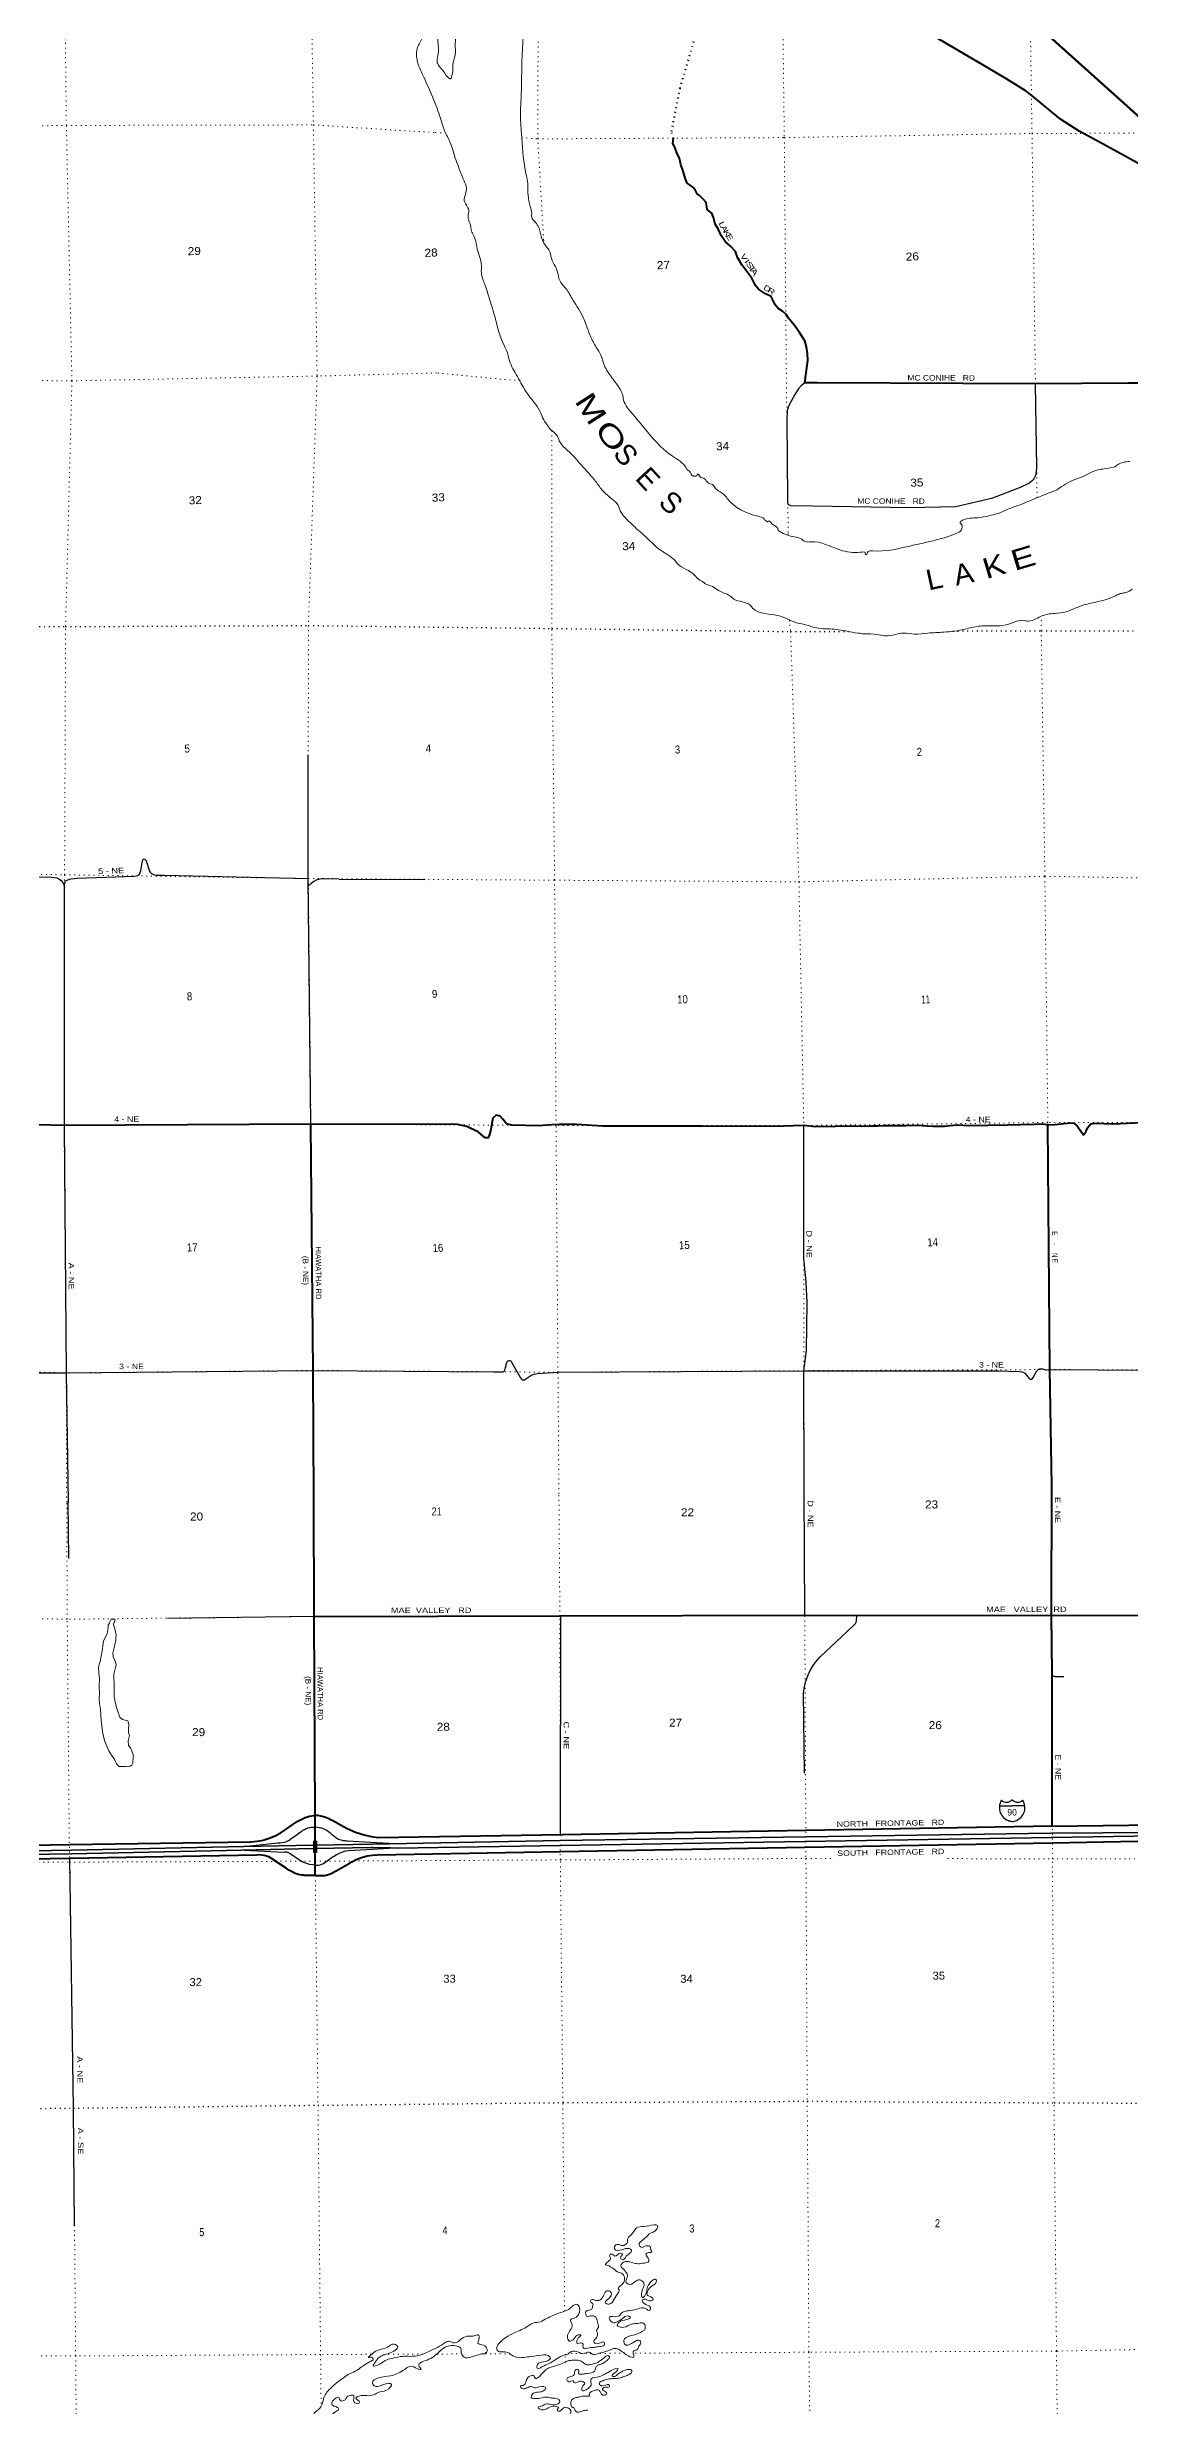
# Model space of a CAD drawing. Header units: feet. Extents: x 248627 to 501257, y -181930 to 5472.
# Drawn here: x 382378 to 406063, y -154041 to -102460 of the extents above; entities that cross this region are included whole.
import ezdxf
from ezdxf.enums import TextEntityAlignment as Align

# ---------------------------------------------------------------- set-up
doc = ezdxf.new("R2010")
doc.units = ezdxf.units.FT
doc.header["$LTSCALE"] = 70
doc.linetypes.add('DOTTED', pattern=[1.5, 0.3, -1.2])
doc.linetypes.add('MEDIUM_DASHED', pattern=[4.5, 3, -1.5])
for name, color, linetype, lineweight in [('15', 7, 'Continuous', 25), ('18', 7, 'Continuous', 35), ('19', 7, 'Continuous', 25), ('23', 7, 'Continuous', 70), ('26', 7, 'Continuous', 40), ('27', 7, 'Continuous', 40), ('29', 7, 'Continuous', 25), ('39', 7, 'Continuous', 13), ('41', 7, 'MEDIUM_DASHED', 13), ('53', 7, 'DOTTED', 40), ('55', 7, 'Continuous', 13), ('6', 7, 'DOTTED', 25), ('7', 7, 'DOTTED', 13)]:
    doc.layers.add(name, color=color, linetype=linetype, lineweight=lineweight)
doc.layers.add('30', color=7, linetype='Continuous')

msp = doc.modelspace()

# ---------------------------------------------------------------- linework, layer by layer
at = {"layer": '15'}
for p, q in [((403484.45, -140791.61), (403487.35, -140788.7)), ((403490.52, -140791.08), (403487.09, -140788.7)), ((403211.74, -140923.08), (403488.15, -140923.08)), ((403488.15, -141268.66), (403424.26, -141250.7)), ((403487.62, -141268.92), (403551.25, -141250.18))]:
    msp.add_line(p, q, dxfattribs=at)
msp.add_lwpolyline([(403763.51, -140923.08), (403487.62, -140923.08), (403488.15, -140923.08)], dxfattribs=at)
for centre, radius, start, end in [((403514.37, -140958.18), 306.13, 148.44435, 254.43384), ((403365.77, -140675.58), 165.66, 227.34314, 315.812), ((403609.46, -140675.58), 165.66, 224.18798, 312.69386), ((403460.86, -140958.18), 306.13, 283.08085, 31.62486)]:
    msp.add_arc(centre, radius, start, end, dxfattribs=at)
at = {"layer": '18'}
for points in [[(375325.51, -142011.03), (379056.92, -141955.53), (382910.68, -141890.97), (386683.83, -141810.44)], [(386639.35, -141886.42), (388201, -141853.09), (388240.62, -141852.37), (389467.09, -141830.1)], [(386683.83, -141810.44), (388203.68, -141778.01), (388240.33, -141777.35)], [(388240.33, -141777.35), (389491.13, -141754.65), (389867.24, -141747.84)], [(389891.76, -141840.25), (389494.02, -141829.97), (389467.09, -141830.1), (389462.93, -141830)], [(389867.24, -141747.84), (393600.61, -141680.31), (398973.74, -141595.14), (404336.8, -141513.98), (406599.91, -141500.38)], [(389891.76, -141840.25), (390040.61, -141843.81), (398949.54, -141701.81), (406601.27, -141576.35)], [(375326.75, -142086.04), (379058.16, -142030.52), (382912.11, -141965.96), (386639.35, -141886.42)]]:
    msp.add_lwpolyline(points, dxfattribs=at)
at = {"layer": '19'}
for points in [[(386683.83, -141810.44), (386683.95, -141810.43), (387428.05, -141732.24), (387474.14, -141727.39), (387478.05, -141726.85), (387567.44, -141714.48), (387600.31, -141705.04), (387632, -141692.22), (387659.76, -141677.45), (387697.18, -141653.1), (387709.76, -141644), (387846.38, -141545.22), (387892.03, -141512.2), (387896.38, -141508.97), (387940.86, -141475.88), (387996.5, -141442.91), (388022.89, -141427.79), (388046.5, -141415.8), (388050.55, -141413.74), (388080.98, -141402.09), (388112.47, -141393.7), (388124.81, -141391.76), (388153.34, -141388.06), (388174.81, -141387.66), (388220.78, -141386.81), (388238.82, -141388.37)], [(389867.24, -141747.84), (389854.11, -141747.04), (389453.05, -141722.42), (388948.03, -141691.35), (388927.13, -141690.06), (388898.03, -141687.73), (388859.24, -141683.31), (388808.91, -141672.15), (388760.03, -141655.79), (388738.13, -141645.81), (388712.81, -141634.26), (388688.13, -141613.74), (388614.29, -141552.33), (388585.39, -141528.3), (388564.29, -141509.09), (388535.36, -141485.36), (388494.53, -141458.47), (388451.11, -141436), (388405.58, -141418.2), (388381.43, -141411.57), (388362.91, -141406.48), (388331.43, -141400.51), (388291.49, -141392.93), (388238.82, -141388.37)], [(388242.03, -142215.29), (388260.52, -142216.37), (388291.45, -142215.22), (388314.6, -142214.36), (388341.45, -142210.02), (388345.32, -142209.4), (388373.54, -142201.75), (388400.81, -142191.19), (388426.82, -142177.84), (388450.69, -142162.29), (388611.73, -142039.65), (388697.42, -141988.38), (388788.01, -141946.36), (388882.49, -141914.04), (388961.95, -141895.06), (389374.5, -141873.33), (389858.5, -141842.38), (389891.76, -141840.25)], [(388242.03, -142215.29), (388191.56, -142212.35), (388116.61, -142200.21), (388050.12, -142180.85), (387972.89, -142150.08), (387899.31, -142111.41), (387694.11, -141970.28), (387687.4, -141964.47), (387675.58, -141955.85), (387662.92, -141948.53), (387649.56, -141942.56), (387635.66, -141938.02), (387621.35, -141934.97), (387606.81, -141933.42), (387592.18, -141933.4), (387577.63, -141934.91), (387563.32, -141937.94), (386689.35, -141895.34), (386639.35, -141886.42)]]:
    msp.add_lwpolyline(points, dxfattribs=at)
at = {"layer": '23'}
msp.add_line((409203.86, -106641.81), (405923.54, -103680.22), dxfattribs=at)
msp.add_lwpolyline([(405923.54, -103680.22), (403885.24, -101845.68), (400721.45, -98991.43), (399487.64, -97882.94)], dxfattribs=at)
at = {"layer": '26'}
for p, q in [((388237.81, -141128.81), (388217.59, -136776.86)), ((404366.98, -141366.99), (406596.94, -141333.84)), ((388242.03, -142215.29), (388240.62, -141852.37))]:
    msp.add_line(p, q, dxfattribs=at)
for points in [[(405944.28, -104839.68), (405398.85, -104540.1), (404955.87, -104294.69), (404548.63, -104033.84), (404342.6, -103866.21), (403915.9, -103517.4), (403793.33, -103423.24), (403675.55, -103349.05), (403349.14, -103145.63), (402959, -102910.33), (401051.07, -101798.76)], [(406033.07, -109804.21), (403997.97, -109822.86), (399231.8, -109802.22), (399145.62, -109798.78), (399061.17, -109800.5), (398951.35, -109801.3), (398951.32, -109801.26), (398973.68, -109631.79), (399015, -109313.28), (399009.51, -109161.64), (398989.95, -109014.33), (398952.54, -108883.57), (398834.99, -108701.84), (398730.18, -108546.15), (398594.93, -108387.03), (398546.48, -108305.06), (398463.76, -108229.85), (398371.39, -108175.07), (398304.73, -108093.47), (398253.61, -107983.23), (398215.61, -107915.2), (398090.66, -107853), (397938.53, -107752.9), (397871.91, -107673.32), (397791.35, -107515.11), (397680.61, -107365.61), (397578.06, -107219.99), (397483.29, -107060.05), (397435.71, -106927.48), (397327.69, -106808.27), (397210.06, -106711.52), (397126.05, -106579.69), (397055.88, -106433.41), (396990.69, -106327.49), (396957.09, -106186.54), (396920.47, -106090.16), (396862.69, -106042.78), (396815.3, -106007.32), (396807.84, -105946.77), (396791.64, -105858.07), (396727.1, -105780.47), (396646.31, -105701.18), (396601.04, -105669.73), (396556.46, -105579.59), (396502.45, -105519.98), (396442.83, -105480.73), (396378.93, -105431.44), (396332, -105327.18), (396290.03, -105174.26), (396240.11, -105027.57), (396212.72, -104892.56), (396155.21, -104768.28), (396116.51, -104669.92), (396067.37, -104557.61), (396079.29, -104452.14)], [(409203.86, -106641.81), (409201, -106640.23), (405944.28, -104839.68)], [(407623, -109811.05), (406033.07, -109804.21)], [(404269.63, -126027.41), (404259.22, -126026.69), (404143.65, -126016), (403970.33, -126020.48), (403389.84, -126034.19), (402954.39, -126042.45), (402551.26, -126051.52), (402294.28, -126030.92), (402127.45, -126047.25), (402006.96, -126061.85), (401750.73, -126061.38), (401631.65, -126059.79), (401425.26, -126043.35), (401165.23, -126049.06), (400709.34, -126050.03), (400560.27, -126055.62), (400413.05, -126057.11), (400189.36, -126063.48), (399989.47, -126058.88), (399628.41, -126060.32), (399187, -126070.83), (398929.72, -126042.18), (398262.68, -126061.14), (396689, -126057.66), (394524.37, -126058.19), (393962.14, -126020.82), (393576.75, -126019.15), (393409.55, -126025.42), (393123.94, -126048.22), (392845.33, -126042.54), (392542.46, -126035.75), (392430.23, -126001.67), (392345.93, -125906.07), (392290.83, -125835.58), (392201.28, -125814.75), (392125.06, -125880.09), (392104.98, -125989.68), (392081.85, -126125.58), (392057.97, -126241.36), (392022.34, -126313.24), (391963.69, -126309.39), (391813.95, -126190.04), (391561.01, -126062.47), (391353.71, -126021.87), (388147.69, -126011.06)], [(388147.69, -126011.06), (382748.27, -126040.16), (377560.81, -125912.17), (375061.2, -125999.81)], [(388208.54, -134190.58), (388195.2, -131398.74), (388147.91, -126036.06), (388147.69, -126011.06)], [(404269.63, -126027.41), (404432.34, -126021.3), (404693.47, -125991.36), (404820.31, -125984.59), (404907.34, -126045.82), (404992.55, -126165.57), (405045.94, -126244.19), (405077.04, -126212.79), (405102.16, -126183.63), (405136.95, -126089.61), (405208.46, -126006.31), (405288.44, -125987.19), (405688.53, -126004.44), (406322.31, -125978.05)], [(404352.69, -133909.08), (404313.29, -131378.95), (404269.63, -126027.41)], [(404350.98, -136754.9), (404350.9, -136744.82), (404352.69, -133909.08)], [(388217.59, -136776.86), (388217.53, -136762.77), (388208.54, -134190.58)], [(388217.59, -136776.86), (388242.53, -136776.82), (393604.71, -136768.21), (398935.55, -136753.45), (404350.98, -136754.9)], [(404350.98, -136754.9), (404362.97, -136754.9), (406514.93, -136748.19)], [(404366.98, -141366.99), (404366.93, -141340.26), (404360.85, -138018.58), (404350.98, -136754.9)], [(375323.38, -141882.02), (377650.3, -141849.42), (382874.51, -141768.13), (386836.94, -141705.69), (386972.7, -141694.38), (387106.53, -141668.95), (387236.96, -141629.67), (387362.58, -141576.98), (387482, -141511.43), (387489.04, -141507.05), (387847.35, -141263.82), (387934.26, -141215.3), (388025.76, -141176.14), (388120.85, -141146.75), (388218.49, -141127.47), (388219.7, -141127.3), (388237.81, -141128.81)], [(388238.82, -141388.37), (388237.81, -141129.33), (388237.81, -141128.81)], [(404366.98, -141366.99), (404363.02, -141367.05), (398977.82, -141462.27), (393648.96, -141553.53), (389616.09, -141619.92), (389507.52, -141605.49), (389313.55, -141563.45), (389125.03, -141501.38), (388944.04, -141419.94), (388627.01, -141246.08), (388602.01, -141234.38), (388577.01, -141221.28), (388553.77, -141209.11), (388473.93, -141175.61), (388391.03, -141150.65), (388305.98, -141134.48), (388237.81, -141128.81)], [(388240.62, -141852.37), (388240.33, -141777.35), (388238.82, -141388.37)], [(388242.92, -142443.63), (388367.21, -142445.68), (388393.89, -142446.12), (388417.21, -142444.2), (388449.6, -142441.54), (388504.19, -142431.23), (388557.41, -142415.27), (388608.67, -142393.83), (388648.98, -142371.77), (388673.98, -142353.77), (388698.98, -142339.53), (389005.26, -142165.04), (389030.26, -142150.8), (389055.26, -142135.96), (389140.74, -142092.1), (389256.53, -142047.28), (389376.38, -142014.8), (389498.96, -141995.03), (389607.89, -141988.32), (393610.57, -141917.87), (398953.52, -141820.59), (404368.91, -141725.39), (406603.24, -141686.17)], [(388242.92, -142443.63), (388026.8, -142440.07), (388004.17, -142439.7), (387976.8, -142436.67), (387952.74, -142434.01), (387877.75, -142418.99), (387804.74, -142396.21), (387734.51, -142365.92), (387667.83, -142328.46), (387605.43, -142284.24), (387263.42, -142054.4), (387230.15, -142038.33), (387179.53, -142019.18), (387127.19, -142005.42), (387073.7, -141997.21), (387019.64, -141994.64), (386965.61, -141997.73), (382882.43, -142072.12), (377628.03, -142161.44), (375328.81, -142211.03)], [(388242.92, -142443.63), (388242.82, -142419.23), (388242.03, -142215.29)]]:
    msp.add_lwpolyline(points, dxfattribs=at)
at = {"layer": '29'}
for p, q in [((383037.03, -120635.85), (384288.06, -120588.94)), ((384934.95, -120570.74), (388090.71, -120639.86)), ((388762.99, -120652.95), (390645.51, -120660.24)), ((404313.29, -131378.95), (406418, -131389.08)), ((398951.73, -136753.28), (398935.83, -134004.81)), ((382851.01, -135509.2), (382835.43, -134283.17)), ((385014.38, -136814.94), (388209.48, -136770.81)), ((393604.71, -136766.19), (393601.53, -141553.57)), ((404420.92, -138091.47), (404617.92, -138091.47)), ((398948.64, -140203.84), (398924.76, -138454.56))]:
    msp.add_line(p, q, dxfattribs=at)
for points in [[(398951.46, -109802.01), (398869.85, -109869.44), (398807.8, -109941.83), (398731.96, -110053.87), (398652.67, -110200.37), (398597.69, -110311.52), (398566.49, -110405.48), (398556.15, -110617.48), (398570.96, -112334.07), (398576.08, -112416.52), (398592, -112464.29), (398643.12, -112482.53), (399125.65, -112492.66), (401243.14, -112526.14), (402255.2, -112508.35), (403064.87, -112312.72), (403667.47, -112082.53), (403849.85, -111997.09), (403961.49, -111908.25), (404016.13, -111805.43), (404028.57, -111653.8), (403997.97, -109822.86)], [(388147.69, -126011.06), (388090.71, -120639.86), (388090.76, -117937.96)], [(377597.13, -134376.53), (377594.68, -131312.45), (377560.81, -125912.17), (377523.95, -120485.79), (382463.16, -120611)], [(382463.16, -120611), (382534.63, -120617.11), (382588.72, -120628.15), (382636.18, -120646.93), (382681.44, -120681.16), (382714.55, -120718.72), (382752.09, -120783.58)], [(382752.09, -120783.58), (382768.63, -120720.92), (382774.16, -120707.67), (382794.02, -120686.69), (382829.35, -120670.12), (382871.29, -120657.98), (382906.61, -120650.24), (382967.32, -120641.41), (383037.03, -120635.85)], [(384288.06, -120588.94), (384326.1, -120585.1), (384360.31, -120577.37), (384379.08, -120563.01), (384396.74, -120543.13), (384414.4, -120512.21), (384429.85, -120472.46), (384456.35, -120296.86), (384472.9, -120230.6), (384482.84, -120220.66), (384498.29, -120211.83), (384512.64, -120217.35), (384523.68, -120228.39), (384533.61, -120241.64), (384547.96, -120272.57), (384617.5, -120479.08), (384629.64, -120501.17), (384652.82, -120522.15), (384674.9, -120538.72), (384706.91, -120554.18), (384734.5, -120561.91), (384775.34, -120566.33), (384934.95, -120570.74)], [(388762.99, -120652.95), (388435.58, -120646.92), (388383.7, -120648.03), (388320.79, -120659.07), (388266.7, -120676.75), (388209.3, -120708.77), (388156.32, -120747.43), (388090.09, -120809.27)], [(382752.09, -120783.58), (382748.27, -126040.16), (382796.69, -131451.99), (382835.43, -134283.17)], [(398935.83, -134004.81), (398931.85, -131403.34), (398991.96, -130963.72), (399004.93, -129915.17), (398981.91, -129464.56), (398930.31, -128940.24), (398929.72, -126042.18)], [(381703.2, -131450.33), (382796.69, -131451.99), (388195.2, -131398.74), (392149.57, -131429.35)], [(392149.57, -131429.35), (392340.93, -131429.98), (392358.6, -131424.45), (392371.85, -131418.93), (392385.09, -131408.99), (392393.91, -131394.64), (392407.16, -131332.8), (392433.65, -131222.36), (392451.32, -131198.06), (392463.46, -131188.12), (392482.22, -131182.6), (392495.47, -131183.7), (392510.93, -131191.43), (392535.2, -131217.94), (392729.48, -131558.09), (392755.98, -131591.22), (392767.01, -131602.26), (392786.87, -131606.68), (392801.23, -131605.57), (392817.79, -131600.05), (392848.69, -131580.18), (392959.07, -131509.5), (392989.98, -131492.92), (393025.31, -131480.78), (393066.15, -131469.73), (393104.77, -131465.32), (393552.8, -131437.72)], [(393552.8, -131437.72), (398931.85, -131403.34), (403198.96, -131406.11)], [(403198.96, -131406.11), (403641.88, -131423.32), (403708.11, -131432.15), (403741.22, -131440.99), (403757.78, -131450.93), (403774.33, -131467.49), (403860.43, -131573.51), (403871.47, -131582.35), (403885.82, -131588.97), (403896.86, -131592.29), (403913.42, -131588.97), (403929.98, -131577.93), (403944.32, -131555.84), (404030.42, -131403.44), (404054.71, -131380.24), (404087.82, -131365.89), (404125.35, -131362.57), (404156.26, -131363.68), (404176.13, -131368.1), (404214.76, -131382.45), (404246.77, -131385.77), (404313.29, -131378.95)], [(398924.76, -138454.56), (398935.84, -138353.36), (398966.45, -138212.9), (399024.5, -138053.45), (399073.05, -137958.4), (399122.66, -137874.97), (399187.05, -137776.77), (399291.54, -137659.54), (400005.05, -136992.13), (400060.99, -136929.83), (400077.88, -136904.49), (400085.27, -136873.86), (400089.49, -136755.59)], [(404420.92, -138091.47), (404405.37, -138089.88), (404394.02, -138086.97), (404382.15, -138079.32), (404373.97, -138069.02), (404360.94, -138029.9)], [(382866.22, -142073.04), (382948.53, -147535.9), (382967.56, -150114.77)]]:
    msp.add_lwpolyline(points, dxfattribs=at)
at = {"layer": '39'}
for p, q in [((391627.92, -152933.53), (391625.69, -152933.88)), ((391964.1, -152872.57), (391962.38, -152873.59)), ((393718.52, -153070.87), (393722.17, -153070.07)), ((393725.05, -152959.68), (393724.6, -152960.15))]:
    msp.add_line(p, q, dxfattribs=at)
msp.add_lwpolyline([(383777.99, -136835.89), (383855.35, -136834.88), (383862.67, -136850.98), (383852.59, -136895.26), (383828.42, -136943.55), (383844.49, -137014.03), (383866.6, -137078.47), (383876.65, -137116.73), (383888.69, -137181.17), (383882.63, -137249.61), (383878.58, -137299.93), (383858.42, -137392.52), (383836.24, -137491.14), (383818.09, -137579.7), (383824.09, -137662.24), (383856.26, -137740.79), (383886.41, -137827.39), (383876.32, -137895.82), (383838.02, -138036.71), (383835.97, -138125.28), (383841.96, -138238.03), (383843.92, -138350.76), (383843.85, -138527.92), (383871.96, -138680.95), (383902.1, -138793.72), (383934.26, -138880.32), (383970.44, -138981.01), (384028.78, -139031.4), (384085.12, -139047.56), (384141.46, -139061.71), (384163.56, -139144.27), (384157.48, -139250.96), (384155.43, -139321.42), (384177.54, -139381.84), (384147.31, -139498.57), (384161.35, -139599.24), (384201.58, -139653.64), (384229.72, -139716.07), (384269.92, -139826.84), (384259.85, -139857.03), (384255.77, -139983.85), (384231.6, -140028.12), (384193.36, -140052.24), (384098.77, -140056.17), (384012.24, -140058.09), (383951.87, -140058.03), (383897.56, -139999.59), (383841.26, -139890.83), (383782.93, -139812.26), (383730.65, -139717.58), (383680.38, -139616.88), (383634.15, -139487.99), (383591.97, -139304.75), (383573.91, -139171.86), (383559.87, -139063.14), (383543.88, -138815.5), (383525.83, -138680.6), (383517.82, -138571.88), (383523.91, -138455.13), (383515.92, -138312.18), (383520.02, -138128.99), (383510.01, -138022.28), (383504.03, -137877.33), (383536.28, -137764.63), (383562.49, -137637.82), (383580.65, -137535.17), (383596.8, -137418.42), (383612.94, -137315.77), (383659.27, -137209.12), (383689.48, -137160.83), (383707.63, -137068.25), (383709.66, -137013.89), (383715.72, -136969.61), (383739.89, -136923.33), (383749.96, -136897.17), (383770.1, -136854.91), (383777.57, -136835.32)], dxfattribs=at)
for points in [[(393279.36, -100116.96), (393213.99, -100363.28), (393087.76, -100654.22), (392965.46, -101156.63), (392841.17, -101820.36), (392760.91, -102903.68), (392741.43, -103672.32), (392731.72, -103896.4), (392752.87, -104351.12), (392835.18, -105144.15), (392894.25, -105480.54), (392898.32, -105696.05), (392946, -105944.19), (392977.95, -106096.17), (392979.04, -106178.76), (393043.19, -106275.12), (393115.17, -106365.13), (393186.18, -106590.22), (393282.85, -106800.24), (393352.89, -106892.34), (393410.3, -107077.63), (393495.61, -107253.81), (393544.94, -107384.99), (393589.96, -107562.68), (393708.83, -107719.46), (393860.88, -107953.61), (393970.59, -108134.92), (394088.97, -108332.03), (394153.61, -108494.88), (394258.67, -108767.07), (394389.39, -109024.18), (394490.75, -109197.74), (394556.67, -109394.81), (394707.69, -109655.19), (394907.66, -109929.87), (394960.26, -110040.76), (394989.74, -110180.74), (395182.56, -110479.87), (395558.58, -110929.34), (396058.62, -111404.39), (396356.7, -111659.26), (396395, -111712.24), (396427.99, -111731.16), (396456.15, -111782.51), (396520.8, -111838.53), (396587.13, -111832.02), (396612.11, -111798.83), (396660.56, -111853.45), (396681.47, -111872.82), (396740.34, -111882.71), (396777.97, -111917.57), (396851.51, -111995.44), (396958.23, -112043.84), (396982.06, -112087.29), (397059.4, -112158.96), (397217.13, -112275.99), (397257.37, -112326.89), (397933.83, -112718.74), (398063.24, -112780.4), (398082.36, -112805.88), (398104.97, -112817.13), (398115.43, -112826.81), (398122.08, -112842.69), (398159.82, -112827.16), (398234.54, -112882.81), (398359.51, -112986.96), (398362.35, -113009.03), (398404.31, -113051.79), (398721.41, -113168.9), (398870.37, -113213.7), (398957.33, -113272.92), (399086.56, -113276.14), (399718.64, -113453.99), (400166.43, -113505.73), (400255.07, -113502.41), (400269.4, -113507.92), (400280.84, -113543.77), (400299.35, -113553.15), (400318.58, -113528.24), (400337.36, -113491.26), (400435.62, -113475.48), (401182.68, -113384.99), (401760.71, -113252.47), (402257.25, -113098.81), (402379.12, -113013.63), (402393.04, -112954.65), (402385.18, -112906.58), (402363.9, -112877.14), (402348.73, -112849.49), (402372, -112824.44), (402746.52, -112751.94), (402980.93, -112708.89), (403172.74, -112659.38), (403426.88, -112551.09), (403562.28, -112503.69), (403961.74, -112343.59), (404464.53, -112141.33)], [(391316.41, -102044.81), (391318.17, -102252.35), (391302.3, -102420.23), (391312.39, -102581.09), (391260.07, -102798.71), (391249.14, -102990.59), (391232.55, -103085.94), (391202.67, -103149.54), (391117.57, -103086.22), (391040.88, -102978.25), (390952.33, -102876.76), (390908.02, -102771.6), (390933.97, -102603.34), (390924.92, -102309.41), (390948.36, -102074.74), (391062.18, -101883.03), (391177.02, -101771.9), (391196.03, -101740.96), (391152.29, -101704.3), (391066.47, -101675.27), (390973.03, -101765.44), (390877.15, -101898.03), (390773.11, -101974.49), (390691.42, -102001.73), (390656.02, -102079.65), (390602.98, -102224.74), (390490.37, -102448.65), (390454.28, -102615.28), (390483.03, -102789.55), (390622.91, -103128.95), (390867.96, -103690.15), (391015.2, -104117.97), (391069.99, -104287.23), (391196.68, -104544.5), (391290.34, -104835.25), (391360.37, -105034.17), (391491.96, -105367.85), (391550.93, -105540.98), (391529.74, -105674.8), (391501.22, -105774.63), (391550.92, -105915.87), (391601.5, -106026.84), (391586.36, -106160.43), (391602.16, -106258.6), (391638.1, -106356.01), (391658.69, -106474.15), (391711.28, -106585.05), (391798.17, -106910.32), (391879.25, -107241.85), (391876.72, -107389.08), (391953.2, -107652.26), (392058.3, -107978.86), (392152.56, -108285.72), (392244.39, -108634.99), (392348.05, -108923.35), (392445.25, -109147.46), (392476.29, -109275.28), (392638.47, -109617.89), (392852.16, -109988.79), (393032.71, -110229.93), (393154.74, -110416.83), (393240.81, -110613.13), (393330.35, -110740.78), (393402.48, -110834.82), (393512.89, -110927.43), (393604.62, -111113.45), (393764.09, -111276.77), (394064.9, -111604.1), (394380.95, -111961.09), (394538.05, -112168.84), (394736.25, -112342.8), (394866.31, -112474.98), (394934.97, -112637.68), (395028.08, -112753.1), (395310.58, -113022.67), (395433.68, -113130.92), (395797.16, -113461.94), (396106.04, -113682.15), (396169.36, -113756.36), (396546.08, -114010.3), (396600.96, -114074.75), (396714.64, -114147.08), (396774.88, -114193.19), (396934.59, -114255.73), (397066.86, -114339.46), (397309.42, -114459.36), (397400.79, -114528.49), (397754.91, -114664.36), (397811.73, -114726.72), (398393.14, -114898.42), (398769.88, -115045.53), (398999.95, -115101.4), (399214.05, -115161.9), (399501.32, -115183.38), (399882.48, -115233.59), (400113.96, -115273.28), (400243.72, -115290.58)], [(404464.53, -112141.33), (404657.55, -112017.2), (404861.41, -111912.81), (405038.59, -111849.73), (405161.36, -111788.69), (405367.92, -111702.35), (405504.3, -111681.11), (405670.6, -111650.69), (405732.52, -111634.26), (405792.69, -111591.49)], [(405792.69, -111591.49), (405826.96, -111575.47), (405907.44, -111544.28), (405990.95, -111526.17), (406062.77, -111520.17)], [(400243.72, -115290.58), (400530.69, -115304.01), (400699.19, -115331.96), (400940.17, -115302.77), (401108.49, -115272.27), (401355.47, -115295.26), (401643.17, -115274.4), (401995.41, -115253.13), (402454.92, -115187.53), (402608.83, -115149.51), (402902.04, -115114.33), (403409.09, -115079.2), (403759.06, -114997.55), (403809.95, -115009.75), (404120.74, -114905.38), (404420.95, -114841.73), (404667.82, -114808.28), (404836.79, -114741.48), (405091.54, -114649.3), (405399.5, -114577.29), (405644.87, -114503.59), (405783.69, -114439.94), (405877.16, -114404.18), (405981.31, -114384.16), (406113.39, -114313.96)], [(394588.77, -150959.95), (394647.16, -150881.49), (394703.53, -150831.22), (394683.44, -150758.72), (394719.68, -150718.5), (394798.14, -150766.89), (394928.98, -150700.59), (394961.17, -150718.74), (394918.87, -150809.29), (394975.2, -150845.59), (395043.65, -150771.17), (395128.2, -150704.82), (395162.44, -150638.42), (395108.12, -150602.13), (394953.16, -150628.14), (394790.16, -150609.86), (394802.27, -150535.38), (394888.81, -150515.34), (394955.21, -150537.55), (395021.63, -150515.47), (395071.96, -150467.21), (395071.98, -150406.81), (395144.47, -150310.26), (395208.9, -150231.81), (395273.33, -150149.33), (395430.31, -150119.29), (395653.7, -150083.28), (395730.17, -150095.44), (395707.99, -150184), (395550.98, -150282.48), (395486.56, -150346.84), (395383.89, -150431.29), (395327.51, -150515.78), (395373.77, -150574.21), (395478.43, -150542.11), (395568.98, -150566.36), (395587.06, -150630.79), (395607.17, -150673.09), (395536.72, -150689.13), (395478.35, -150719.26), (395524.6, -150809.9), (395538.65, -150882.39), (395442.04, -150918.53), (395297.15, -150932.48), (395192.51, -150914.25), (395061.72, -150881.91), (394965.11, -150916.04), (394924.83, -150988.47), (394987.19, -151050.94), (395037.47, -151117.42), (395063.61, -151153.69), (395069.62, -151220.13), (395043.41, -151340.89), (395125.9, -151385.26), (395268.81, -151306.89), (395367.43, -151292.9), (395431.8, -151357.39), (395385.43, -151548.59), (395403.49, -151673.42), (395467.91, -151609.07), (395498.15, -151494.35), (395544.48, -151379.65), (395701.49, -151285.19), (395707.51, -151313.38), (395598.8, -151426), (395520.27, -151526.58), (395502.12, -151611.12), (395616.8, -151675.65), (395636.91, -151707.88), (395590.61, -151746.09), (395465.86, -151709.72), (395403.47, -151719.73), (395471.84, -151826.49), (395578.47, -151889.01), (395564.36, -151949.39), (395467.78, -151915.07), (395296.73, -151920.94), (395149.81, -151957.02), (395061.26, -151967), (394950.56, -152009.17), (394870.03, -152083.57), (394676.83, -152103.51), (394735.14, -152214.29), (394855.89, -152200.32), (394962.58, -152129.97), (395087.37, -152075.74), (395137.67, -152099.95), (395055.14, -152154.22), (394900.16, -152202.38), (394847.81, -152274.8), (394992.68, -152323.26), (395163.77, -152252.97), (395270.43, -152241), (395328.79, -152233.01), (395425.39, -152235.12), (395461.58, -152301.59), (395449.47, -152382.1)], [(393724.62, -152923.91), (393692.42, -152927.91), (393626, -152954.01), (393545.48, -153000.23), (393388.48, -153098.72), (393249.59, -153163), (393094.62, -153217.2), (393104.71, -153138.7), (393239.57, -153078.44), (393358.32, -153036.28), (393386.5, -153002.09), (393336.22, -152941.64), (393235.61, -152925.43), (393022.28, -152953.4), (392843.17, -152977.38), (392674.12, -152985.26), (392565.47, -152946.9), (392454.82, -152874.32), (392324.02, -152860.09), (392237.5, -152839.87), (392215.38, -152803.62), (392259.7, -152678.84), (392404.65, -152552.16), (392611.97, -152437.62), (392891.75, -152301.01), (393024.6, -152224.64), (393121.2, -152212.66), (393270.15, -152148.39), (393411.05, -152080.09), (393616.34, -151999.77), (393785.41, -151931.49), (393976.64, -151822.97), (394028.91, -151943.81), (393998.68, -152048.47), (393942.3, -152110.82), (393827.58, -152163.05), (393847.67, -152231.51), (393863.74, -152301.99), (393805.34, -152406.61), (393761.01, -152529.37), (393771.05, -152583.74), (393801.22, -152624.03), (393907.9, -152567.77), (393992.45, -152489.34), (394052.82, -152491.42), (393996.45, -152555.78), (393968.25, -152610.11), (393968.23, -152672.52), (394078.91, -152668.6), (394101.04, -152690.77), (394099, -152739.08), (394125.14, -152787.42), (394239.86, -152769.42), (394324.38, -152763.47), (394382.74, -152755.47), (394489.41, -152741.49), (394573.95, -152697.28), (394559.88, -152650.97), (394408.94, -152683.03), (394336.51, -152640.68), (394378.8, -152568.25), (394419.09, -152471.66), (394399, -152399.16), (394437.26, -152320.69), (394415.17, -152211.95), (394383.02, -152105.22), (394266.32, -152074.91), (394187.83, -152088.92), (394159.68, -152026.49), (394161.71, -151976.16), (394294.55, -151925.96), (394304.63, -151881.68), (394314.73, -151805.19), (394266.45, -151756.83), (394280.55, -151722.62), (394371.1, -151734.79), (394467.7, -151728.85), (394558.31, -151612.18), (394630.79, -151523.67), (394699.2, -151547.9), (394721.32, -151600.26), (394703.18, -151652.59), (394588.42, -151787.35), (394670.92, -151815.62), (394779.63, -151709.03), (394870.25, -151570.22), (394892.4, -151521.92), (394870.29, -151461.51), (394922.64, -151415.26), (395003.18, -151312.67), (395005.22, -151226.1), (394944.89, -151139.48), (394848.31, -151105.15), (394773.88, -151046.7), (394709.5, -151008.38), (394655.18, -150974.1), (394588.77, -150959.95)], [(391892.88, -152900.08), (391784.67, -152936.05), (391686.05, -152960.11), (391529.07, -152988.13), (391438.56, -152883.36), (391430.55, -152778.67), (391340.01, -152734.29), (391217.26, -152722.08), (391084.43, -152760.2), (390951.57, -152860.72), (390840.85, -152957.24), (390691.89, -153039.63), (390544.96, -153101.89), (390506.71, -153152.18), (390558.99, -153244.84), (390472.46, -153226.63), (390345.71, -153172.15), (390158.51, -153270.61), (389888.8, -153383.07), (389623.15, -153431.12), (389494.31, -153535.67), (389534.53, -153602.15), (389719.68, -153580.19), (389912.87, -153572.33), (389854.47, -153666.89), (389635.09, -153743.17), (389472.05, -153815.48), (389250.69, -153817.27), (389131.93, -153875.53), (389210.38, -153962.18), (389196.28, -153988.33), (389087.63, -153945.95), (389083.66, -153821.13), (388958.89, -153827.04), (388870.3, -153927.61), (388787.79, -153919.47), (388765.68, -153865.1), (388620.76, -153939.44), (388602.62, -153993.77), (388632.79, -154036.08), (388709.25, -154064.34), (388755.51, -154114.72), (388685.06, -154171.01), (388558.24, -154263.49), (388365.04, -154271.35), (388246.31, -154273.24), (388216.14, -154228.92), (388314.8, -154122.32), (388393.33, -154001.61), (388433.64, -153860.73), (388590.7, -153645.48), (388717.53, -153532.88), (388854.41, -153432.36), (389003.37, -153335.87), (389150.3, -153267.58), (389254.98, -153191.18), (389365.69, -153116.81), (389458.28, -153068.58), (389512.64, -153022.34), (389486.49, -152982.05), (389408.01, -152985.99), (389490.55, -152901.52), (389641.52, -152815.11), (389824.67, -152756.91), (389975.63, -152690.63), (390046.04, -152747.07), (389961.48, -152845.63), (389798.45, -152909.89), (389711.9, -152937.98), (389589.1, -153036.51), (389550.85, -153088.81), (389508.55, -153165.27), (389653.46, -153127.16), (389806.44, -153034.71), (389945.31, -152998.61), (390156.63, -152958.56), (390317.62, -152958.73), (390532.96, -152934.79), (390702.03, -152864.5), (390871.11, -152784.14), (391044.21, -152685.67), (391114.67, -152641.45), (391185.1, -152631.46), (391293.76, -152665.79), (391452.78, -152565.29), (391599.71, -152517.13), (391718.44, -152513.22), (391806.99, -152487.14), (391819.02, -152599.89), (391802.89, -152672.34), (391923.62, -152714.74), (392002.06, -152815.48), (391989.96, -152873.85), (391963.78, -152902.01)], [(395449.47, -152382.1), (395262.28, -152480.56), (395131.46, -152512.64), (394994.57, -152615.17), (395022.71, -152701.76), (395213.91, -152647.6), (395346.74, -152615.53), (395364.83, -152663.86), (395324.55, -152736.29), (395284.27, -152808.73), (395197.72, -152856.95), (395209.75, -152973.73), (395091.02, -152949.45), (394907.95, -152820.42), (394801.31, -152786.09), (394676.52, -152826.23), (394557.78, -152864.36), (394418.91, -152902.47), (394300.17, -152908.39), (394237.8, -152870.08), (394098.94, -152900.13), (393998.33, -152865.81), (393843.38, -152853.57), (393776.93, -152908.33)], [(391890.68, -152901.61), (391911.57, -152902.61), (391945.38, -152900.62), (391969.25, -152901.61)], [(393999.57, -154675.64), (394114.27, -154705.95), (394255.15, -154667.84), (394394.03, -154611.62), (394444.36, -154573.42), (394482.62, -154515.07), (394375.97, -154478.73), (394194.84, -154528.88), (394037.85, -154570.99), (393981.52, -154530.67), (393931.24, -154468.21), (393800.44, -154460.03), (393661.59, -154445.8), (393556.96, -154407.44), (393460.37, -154407.35), (393381.91, -154340.83), (393520.78, -154306.75), (393599.27, -154296.76), (393742.16, -154264.7), (393824.69, -154212.44), (393830.76, -154141.98), (393764.38, -154081.52), (393671.8, -154087.47), (393567.13, -154157.82), (393534.94, -154129.6), (393567.16, -154083.33), (393492.72, -154049.04), (393339.76, -154085.12), (393192.84, -154125.23), (393118.4, -154076.84), (393210.99, -154038.69), (393301.56, -153998.51), (393404.19, -154012.71), (393532.98, -154004.79), (393593.38, -153954.52), (393559.19, -153892.08), (393418.33, -153871.8), (393386.14, -153863.72), (393289.55, -153849.53), (393164.77, -153875.57), (393042.01, -153881.49), (392967.56, -153861.28), (393017.91, -153766.71), (393162.82, -153736.66), (393269.5, -153684.43), (393289.63, -153650.23), (393150.79, -153627.94), (393036.08, -153643.93), (392967.67, -153617.69), (392774.46, -153663.8), (392730.2, -153613.42), (392812.72, -153585.32), (392844.94, -153539.05), (392871.14, -153460.57), (392951.67, -153382.13), (393016.06, -153380.19), (393064.33, -153442.64), (393104.59, -153428.59), (393243.5, -153293.85), (393328.05, -153223.48), (393426.67, -153189.35), (393569.57, -153141.18), (393716.5, -153086.97)], [(393714.24, -153087.1), (393738.11, -153074.17), (393771.93, -153059.25)], [(393722.2, -152924.99), (393744.08, -152916.03), (393775.9, -152905.09), (393780.88, -152903.1)], [(393771.17, -153059.36), (393801.04, -153052.83), (393915.75, -153042.88), (394020.39, -153049.03), (394100.87, -153091.39), (394183.35, -153141.8), (394300.08, -153129.84), (394408.76, -153099.75), (394459.08, -153065.58), (394555.71, -152995.21), (394646.29, -152942.96), (394682.5, -152971.18), (394634.17, -153039.58), (394475.15, -153138.07), (394410.75, -153160.15), (394378.53, -153212.46), (394350.32, -153282.89), (394201.38, -153333.07), (394102.77, -153347.06), (394034.35, -153346.99), (394002.15, -153338.91), (394008.21, -153294.62), (394002.19, -153250.33), (393947.86, -153248.26), (393917.65, -153294.53), (393909.58, -153358.94), (393792.83, -153411.17), (393746.53, -153459.44), (393772.67, -153511.81), (393837.07, -153503.82), (393889.39, -153497.83), (393901.45, -153528.04), (394008.12, -153510.03), (394094.65, -153512.13), (394138.91, -153548.41), (394112.73, -153586.64), (394076.48, -153657.06), (394080.48, -153707.39), (394169.03, -153689.36), (394245.53, -153633.07), (394277.75, -153586.8), (394269.72, -153524.39), (394281.83, -153451.92), (394436.8, -153405.78), (394561.59, -153355.57), (394650.16, -153309.36), (394742.75, -153257.11), (394867.53, -153225.03), (394815.18, -153303.49), (394752.77, -153357.78), (394734.64, -153389.97), (394786.96, -153398.08), (394863.45, -153347.83), (394948, -153295.57), (395024.48, -153261.42), (395123.1, -153245.42), (395155.29, -153251.49), (395167.35, -153289.75), (395090.85, -153366.17), (394998.26, -153400.3), (394893.6, -153432.41), (394778.89, -153444.37), (394688.33, -153450.32), (394593.74, -153472.37), (394539.4, -153492.45), (394470.96, -153520.56), (394454.85, -153560.81), (394491.06, -153597.08), (394563.5, -153597.16), (394674.19, -153591.23), (394678.2, -153613.38), (394609.77, -153631.43), (394557.45, -153643.45), (394527.25, -153667.58), (394593.63, -153738.11), (394619.78, -153768.33), (394595.61, -153802.53), (394551.34, -153808.53), (394515.12, -153796.41), (394495.01, -153768.21), (394470.88, -153723.89), (394446.74, -153697.7), (394366.24, -153697.61), (394279.7, -153731.75), (394237.41, -153794.12), (394239.42, -153806.2), (394110.62, -153826.2), (394007.97, -153848.24), (393925.46, -153868.29), (393859.03, -153910.5), (393834.85, -153988.99), (393860.98, -154069.54), (393907.25, -154089.72), (393919.31, -154123.95), (393975.64, -154178.37), (394082.3, -154154.31), (394207.08, -154136.32)]]:
    msp.add_spline(points, degree=3, dxfattribs=at)
at = {"layer": '53'}
msp.add_lwpolyline([(396079.29, -104452.14), (396037.86, -104305.62), (396222.32, -103362.69), (396682.72, -101799.37), (397026.43, -100889.96), (397402.92, -100174.11), (398059.64, -99404.01), (399487.64, -97882.94)], dxfattribs=at)
at = {"layer": '55'}
for p, q in [((388277.18, -141689.46), (388277.72, -141939.46)), ((388277.72, -141939.46), (388202.72, -141939.62))]:
    msp.add_line(p, q, dxfattribs=at)
msp.add_lwpolyline([(388202.72, -141939.62), (388202.18, -141689.63), (388277.18, -141689.46)], dxfattribs=at)
msp.add_lwpolyline([(388269.2, -141697.47), (388210.19, -141697.6), (388210.69, -141931.6), (388269.7, -141931.48)], close=True, dxfattribs=at)
at = {"layer": '6'}
for points in [[(374893.55, -115134.49), (377480.09, -115087.9), (382781.36, -115131.01), (388092.21, -115107.25), (393418.49, -115171.59), (398642.03, -115239.78), (399905.94, -115235.61)], [(402190.42, -115228.06), (404124.57, -115221.67), (406134, -115222.05)], [(375417, -147615.05), (377613.65, -147580.84), (382952.56, -147529.86), (388303.54, -147466.81), (393658.54, -147409.81), (399005.49, -147378.97), (404404.72, -147414.61), (406704.69, -147421.56)]]:
    msp.add_lwpolyline(points, dxfattribs=at)
at = {"layer": '7'}
for p, q in [((406040, -109807.05), (406033.12, -109807.1)), ((388239.44, -141777.36), (388239.86, -141852.38)), ((389501.99, -152914.06), (389496.99, -152914.08)), ((390596.72, -152909.81), (389785.99, -152912.96)), ((391454.06, -152906.48), (390895.12, -152908.65)), ((392507.81, -152902.39), (391875.76, -152904.85)), ((393710.63, -153092.01), (393708.85, -152926.94)), ((394280.13, -152894.64), (393788.85, -152897.3)), ((395018.1, -152890.65), (394437.28, -152893.79))]:
    msp.add_line(p, q, dxfattribs=at)
for points in [[(398387.09, -88190.61), (398298.89, -93587.99), (398435.3, -99032.8), (398503.64, -104437.84), (398550.09, -109797.34), (398589.6, -113097.25), (398589.87, -113120.21)], [(404034.35, -112313.49), (403997.97, -109822.86), (403922.95, -104347.53), (403840.13, -98932.96), (403754.5, -93443.92), (403748.7, -88093.81)], [(382805.25, -134281.13), (382796.69, -131451.99), (382748.27, -126040.16), (382759.8, -120559.57), (382781.36, -115131.01), (382919.94, -109756.51), (382798.45, -104172.07), (382734.14, -98766.89), (382668.1, -93476.65), (382493.36, -88462.47)], [(387989.3, -93277.81), (387998.05, -93423.95), (388120.25, -98812.86), (388202.58, -104160.94), (388284.25, -109652.14), (388092.21, -115107.25), (388090.71, -120639.86), (388147.69, -126011.06), (388195.2, -131398.74), (388208.54, -134190.58)], [(393241.05, -106703.71), (393239.73, -106672.86), (393110.19, -104464.7), (393123.63, -100573.26)], [(374707.81, -104253.7), (377336.31, -104249.88), (382798.45, -104172.07), (388202.58, -104160.94), (390869.83, -104329), (391079.05, -104340.91)], [(392755.14, -104437.99), (393110.19, -104464.7), (398503.64, -104437.84), (403922.95, -104347.53), (405928, -104342.05)], [(405928, -104342.05), (409215.17, -104338.05), (409227.98, -104338.09)], [(392724.15, -109741.56), (392511.92, -109739.53), (390898.23, -109584.37), (388284.25, -109652.14), (382919.94, -109756.51), (377443.33, -109717.96), (374800.47, -109661.85)], [(422639.98, -109755.26), (419927, -109769.05), (414586, -109802.05), (409329, -109818.05), (406040, -109807.05)], [(393573.65, -134096.71), (393552.8, -131437.72), (393510.96, -126039.75), (393478.53, -120677.71), (393418.49, -115171.59), (393419.5, -110858.37), (393417.89, -110820.81)], [(398614.9, -114988.42), (398642.03, -115239.78), (398823.89, -120713.12), (398929.72, -126042.18), (398931.85, -131403.34), (398938.73, -134007.51)], [(404354.01, -133909.02), (404313.29, -131378.95), (404269.2, -125975.02), (404203.71, -120592.04), (404124.57, -115221.67), (404127.47, -114901.33)], [(374985.91, -120534.59), (377523.95, -120485.79), (382759.8, -120559.57), (388090.71, -120639.86), (393478.53, -120677.71), (398823.89, -120713.12), (404203.71, -120592.04), (406226.62, -120626.94)], [(406322.31, -125978.05), (404269.2, -125975.02), (398929.72, -126042.18), (393510.96, -126039.75), (388147.69, -126011.06), (382748.27, -126040.16), (377560.81, -125912.17), (375070.62, -125999.48)], [(375166.63, -131389.37), (377594.68, -131312.45), (382796.69, -131451.99), (388195.2, -131398.74), (393552.8, -131437.72), (398931.85, -131403.34), (404313.29, -131378.95), (406418, -131389.08)], [(393700.06, -151968.14), (393658.54, -147409.81), (393604.45, -142103.07), (393594.64, -136772.22), (393573.65, -134096.71)], [(398938.73, -134007.51), (398951.64, -136763.54), (398977.56, -142070.24), (399005.49, -147378.97), (399043.4, -152868.89), (399109.54, -158244.08), (399124.14, -159589.52)], [(404553.3, -162567.96), (404510.82, -158211.28), (404458.76, -152844.15), (404404.72, -147414.61), (404368.76, -142077.7), (404356.94, -136752.88), (404354.12, -133916.34)], [(383204.11, -178233.28), (383178.58, -174431.91), (383144.65, -169052.72), (383090.59, -163673.51), (383042.55, -158318.46), (383002.57, -152949.33), (382952.56, -147529.86), (382866.3, -142150.62), (382818.25, -136839.86), (382805.25, -134281.13)], [(388210.58, -134191.96), (388211.49, -136774.84), (388239.44, -141777.36)], [(406514.93, -136748.19), (404350.98, -136754.9), (398951.73, -136753.28), (393604.71, -136766.19), (388242.53, -136776.82), (382818.25, -136839.86), (377615, -136728.05), (375238, -136781.05)], [(375329.83, -142209.2), (377619.99, -142153.38), (377670.3, -142143.36), (382866.3, -142150.62), (388241.41, -142129.87), (393608.28, -142103.06)], [(388239.86, -141852.38), (388241.41, -142129.87), (388303.54, -147466.81), (388359.58, -152918.5), (388370.83, -154039.05)], [(393613.02, -142103.02), (398977.56, -142070.24), (399609.5, -142071.11)], [(402072.77, -142074.52), (404368.76, -142077.7), (406610.53, -142080.7)], [(389468.99, -152914.19), (388359.58, -152918.5), (383002.57, -152949.33), (377653.63, -152956.02), (375506.83, -152995.07)], [(406801.7, -152799.02), (404458.76, -152844.15), (399043.4, -152868.89), (395201.08, -152889.66)]]:
    msp.add_lwpolyline(points, dxfattribs=at)

# ---------------------------------------------------------------- texts
at = {"layer": '15'}
msp.add_text('90', height=140, dxfattribs=at).set_placement((403487.26, -141131.19), align=Align.CENTER)
at = {"layer": '27'}
for s, rotation, width, p in [('L', 296.402, 1.4, (397090.18, -106362.48)), ('A', 299.784, 1.4, (397138.94, -106457.48)), ('K', 300.176, 1.3, (397198.37, -106555.99)), ('E', 299.802, 1.35, (397255.97, -106648.11)), ('V', 299.364, 1.35, (397569.54, -107083.79)), ('I', 305.794, 1.5, (397639.19, -107180.56)), ('S', 306.296, 1.5, (397701.05, -107261.55)), ('T', 304.552, 1.65, (397751.78, -107341.83)), ('A', 301.685, 1.45, (397798.68, -107412.54)), ('D', 327.841, 1.3, (398095.03, -107788.36)), ('R', 327.841, 1.3, (398189.45, -107848.64)), ('E', 270.467, 0.7, (404358.98, -128400.44)), ('N', 270.467, 0.65, (404362.91, -128880.41)), ('E', 270.467, 0.7, (404363.88, -129000.41))]:
    msp.add_text(s, height=120, rotation=rotation, dxfattribs=dict(at, width=width)).set_placement(p, align=Align.CENTER)
for s, rotation, width, p in [('MC CONIHE   RD', 359.808, 1.15, (401197.95, -109748.4)), ('4 - NE', 359.842, 1.2, (383846.56, -125961.82)), ('4 - NE', 359.842, 1.2, (402471.32, -125968.51)), ('(B - NE)', 270.32, 1.1, (387970.49, -128893.76)), ('3 - NE', 359.842, 1.2, (402762.02, -131334.46)), ('E - NE', 270.057, 1.2, (404424.37, -134166.82)), ('MAE  VALLEY   RD', 0.028, 1.25, (389898.07, -136704.02)), ('MAE   VALLEY  RD', 0.113, 1.25, (402918.75, -136684.34)), ('(B - NE)', 270.32, 1.1, (388028.27, -138083.15)), ('E - NE', 270.127, 1.2, (404433.68, -139790.72)), ('NORTH   FRONTAGE   RD', 1.013, 1.2, (399651.22, -141380.35)), ('SOUTH   FRONTAGE   RD', 1.007, 1.2, (399662.28, -142016.35))]:
    msp.add_text(s, height=120, rotation=rotation, dxfattribs=dict(at, width=width)).set_placement(p)
for p in [(388250.56, -128686.09), (388288.72, -137885.89)]:
    msp.add_text('HIAWATHA RD', height=120, rotation=270.32, dxfattribs=at).set_placement(p)
msp.add_text('-', height=120, rotation=270.467, dxfattribs=at).set_placement((404360.94, -128639.95), align=Align.CENTER)
at = {"layer": '30'}
for s, rotation, width, p in [('MC CONIHE   RD', 359.808, 1.15, (400101.13, -112443.84)), ('5 - NE', 2.028, 1.25, (383496.42, -120542.45)), ('D - NE', 270.32, 1.25, (398988.2, -128338.03)), ('A - NE', 270.32, 1.25, (382844.75, -129041.37)), ('3 - NE', 0.028, 1.2, (383951.49, -131369.82)), ('D - NE', 270.057, 1.25, (399015.41, -134235.98)), ('C - NE', 270.057, 1.25, (393675.57, -139077.18)), ('A - NE', 270.057, 1.25, (383034.4, -146396.31)), ('A - SE', 270.057, 1.25, (383051.37, -147959.35))]:
    msp.add_text(s, height=120, rotation=rotation, dxfattribs=dict(at, width=width)).set_placement(p)
at = {"layer": '41'}
for s, rotation, width, p in [('M', 302.488, 1.35, (393904.82, -110199.77)), ('O', 307.827, 1.45, (394332.26, -110834.04)), ('E', 16.739, 1.3, (403541.47, -113917.88)), ('L', 12.381, 1.05, (401661.98, -114343.73)), ('A', 12.381, 1.05, (402264.73, -114239.72)), ('K', 16.739, 1.2, (402923.91, -114095.68))]:
    msp.add_text(s, height=450, rotation=rotation, dxfattribs=dict(at, width=width)).set_placement(p)
for s, rotation, p in [('S', 309.915, (394739.49, -111358.08)), ('E', 312.572, (395221.29, -111900.65)), ('S', 318.777, (395727.02, -112453.61))]:
    msp.add_text(s, height=450, rotation=rotation, dxfattribs=at).set_placement(p)
at = {"layer": '7'}
for s, rotation, width, p in [('29', 2.147, 1.1, (385457.32, -107010.99)), ('28', 2.147, 1.1, (390637.9, -107046.39)), ('27', 2.147, 1.1, (395719.5, -107316.99)), ('26', 2.147, 1.1, (401165.03, -107129.52)), ('34', 2.147, 1.1, (397014.12, -111277.86)), ('35', 2.147, 1.1, (401264.61, -112074.49)), ('32', 2.147, 1.1, (385478.9, -112460.1)), ('33', 2.147, 1.1, (390794.43, -112399.88)), ('34', 2.147, 1.1, (394961.54, -113462.33)), ('5', 2.147, 0.9, (385386.67, -117887.29)), ('4', 2.147, 0.9, (390664.29, -117881.78)), ('3', 2.147, 0.9, (396111.65, -117909.52)), ('2', 2.147, 0.9, (401403.34, -117959.98)), ('8', 2.147, 0.9, (385437.41, -123307.09)), ('9', 2.147, 0.9, (390799.75, -123253.71)), ('10', 2.147, 0.9, (396162.31, -123374.61)), ('11', 2.147, 0.65, (401508.4, -123375.73)), ('17', 2.147, 0.9, (385438.8, -128799.11)), ('16', 2.147, 0.9, (390812.46, -128810.64)), ('15', 2.147, 0.9, (396203.25, -128748.43)), ('14', 2.147, 0.9, (401635.7, -128685.84)), ('20', 359.942, 1.1, (385503.48, -134679.85)), ('21', 359.942, 0.85, (390788.08, -134569.04)), ('22', 359.942, 1.1, (396242.91, -134587.87)), ('23', 359.942, 1.1, (401582.29, -134416.34)), ('29', 359.942, 1.1, (385549.24, -139395.64)), ('28', 359.942, 1.1, (390900.77, -139277.79)), ('27', 359.942, 1.1, (395982.8, -139188.06)), ('26', 359.942, 1.1, (401663.39, -139242.68)), ('32', 359.942, 1.05, (385490.53, -144861.93)), ('33', 359.942, 1.05, (391043.4, -144787.5)), ('34', 359.942, 1.05, (396228.79, -144789.6)), ('35', 359.942, 1.05, (401746.87, -144720.29))]:
    msp.add_text(s, height=175, rotation=rotation, dxfattribs=dict(at, width=width)).set_placement(p)
at = {"layer": '7', "width": 0.85}
for s, p in [('3', (396427.15, -150250.17)), ('2', (401800.08, -150134.46)), ('5', (385705.57, -150330.06)), ('4', (391028.26, -150289))]:
    msp.add_text(s, height=175, dxfattribs=at).set_placement(p)

doc.saveas('drawing.dxf')
